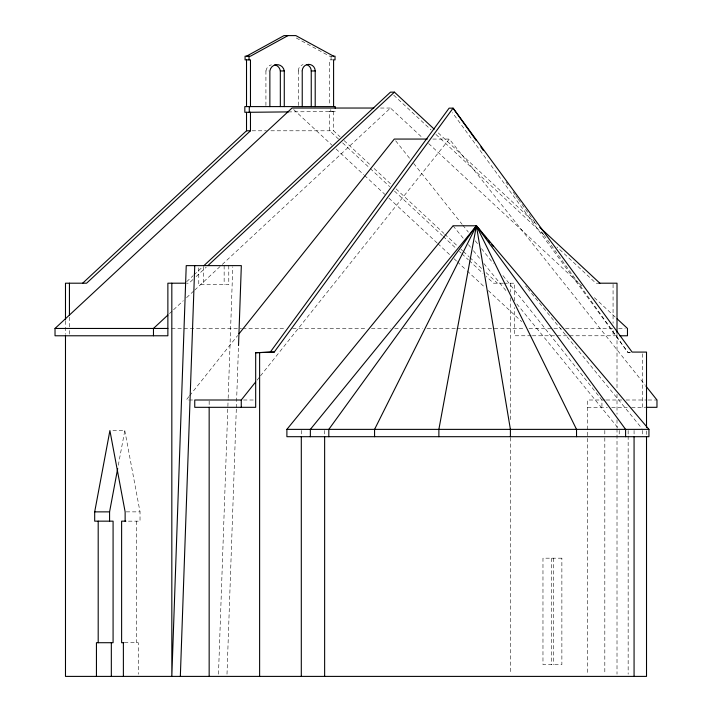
<?xml version="1.0" encoding="UTF-8"?>
<svg xmlns="http://www.w3.org/2000/svg" width="712" height="712" viewBox="0 0 712 712"><rect width="100%" height="100%" fill="white"/><g stroke="black" fill="none" stroke-linecap="round" stroke-linejoin="round"><path stroke-width="0.53" stroke-dasharray="3.56 2.67" d="M218.486 674.184L228.125 399.37M228.16 398.257L232.78 266.733M227.003 674.184L236.313 408.839M236.348 407.736L238.493 346.673M118.299 465.265L124.796 430.591L110.974 430.591M188.965 396.566L186.233 400.002L188.36 400.002M189.65 395.703L237.657 335.512M257.059 380.19L259.827 376.728M260.512 375.856L449.325 139.062L645.312 385.343M186.66 281.694L193.157 275.651M193.975 274.894L202.092 267.347M192.925 279.54L188.992 283.198L186.847 283.198M196.076 276.612L206.311 267.089M169.5 313.547L172.749 310.521M173.559 309.764L183.313 300.704M186.562 297.678L193.869 290.879M194.688 290.122L221.494 265.193M222.304 264.437L390.47 108.037L422.964 138.261M630.129 352.404L628.162 352.725L452.396 112.629M288.137 111.909L335.29 111.446L335.29 109.506M332.602 56.186L329.638 56.186L294.795 37.184M333.59 59.87L329.638 59.87L329.638 105.483M265.923 105.518L265.923 70.96L268.878 70.96M298.284 105.518L298.284 70.96L301.247 70.96M380.511 108.037L390.47 108.037M329.38 111.446L335.29 111.446M252.066 130.794L266.466 130.794M270.898 130.794L333.59 130.794L340.078 136.838M432.816 139.062L449.325 139.062M503.162 283.198L493.514 283.198L486.207 276.407M503.891 283.198L514.625 283.198L514.625 300.865M599.851 283.198L595.899 283.198L556.926 246.957M171.574 328.454L241.51 328.454M242.623 328.454L284.809 328.454M292.587 328.454L366.965 328.454M371.406 328.454L390.283 328.454M394.724 328.454L399.165 328.454M403.606 328.454L422.474 328.454M426.915 328.454L455.778 328.454M456.89 328.454L524.575 328.454M528.998 328.454L561.109 328.454M565.506 328.454L613.094 328.454L613.068 335.779M618.621 328.454L625.261 328.454M531.214 335.779L514.625 335.779L514.625 307.486M532.318 335.779L618.621 335.779M630.378 352.725L628.162 352.725L544.164 235.405M189.428 400.002L192.623 400.002M243.495 400.002L254.567 400.002M605.236 400.002L587.534 400.002L587.534 674.175M606.241 400.002L621.754 400.002M626.053 400.002L647.066 400.002M648.169 400.002L656.971 400.002M587.534 407.317L607.443 407.317M611.741 407.317L627.254 407.317M631.562 407.317L644.867 407.317M126.193 511.866L140.024 511.866L140.024 521.157L125.873 521.157M124.44 642.713L138.261 642.713L138.261 674.228M438.263 132.922L536.51 224.298M393.718 95.168L431.072 129.904M435.94 134.435L543.932 234.871M428.651 143.548L582.193 286.349M594.378 297.678L616.263 318.033M344.136 140.602L370.908 165.504M374.147 168.522L391.182 184.364M396.05 188.894L443.914 233.403M444.724 234.159L457.709 246.236M460.949 249.253L462.577 250.757M463.387 251.514L469.066 256.792M469.876 257.548L482.042 268.869M486.1 272.643L497.457 283.198M338.565 139.098L329.638 130.794L329.638 111.446M342.623 142.872L369.394 167.765M370.204 168.522L389.669 186.633M394.537 191.154L442.401 235.672M443.211 236.42L456.196 248.497M459.436 251.514L461.064 253.018M461.874 253.775L468.363 259.809M469.172 260.565L482.967 273.39M293.656 109.55L331.934 145.15M336.011 148.941L363.698 174.698M364.517 175.455L384.872 194.385M388.948 198.176L436.999 242.863M437.809 243.62L450.029 254.985M454.105 258.767L456.543 261.046M457.362 261.802L466.316 270.133M467.134 270.889L485.05 287.55M488.307 290.585L521.7 321.637M525.509 285.921L526.916 287.639M527.61 288.502L641.975 428.517M453.055 225.793L463.574 238.68M468.478 244.697L470.588 247.269M473.391 250.704L480.404 259.293M483.911 263.591L506.339 291.075M516.859 303.962L618.523 428.517M395.676 140.807L410.21 159.07M413.672 163.422L462.124 224.307M462.809 225.17L468.354 232.13M475.269 240.825L478.037 244.305M481.499 248.657L493.265 263.44M502.957 275.615L601.934 400.002L601.934 407.317M506.045 182.156L507.985 184.862M513.156 192.089L515.096 194.794M515.737 195.693L517.677 198.399M518.327 199.307L536.412 224.574M541.583 231.792L543.523 234.506M124.796 430.591L140.024 511.866M646.514 430.938L646.514 435.379M642.678 430.422L642.678 436.696M642.562 353.811L642.562 407.317M634.072 430.422L634.072 435.646M628.153 430.484L628.153 434.916M628.153 436.02L628.153 674.184M619.226 430.422L619.226 435.646M617.01 334.293L617.01 389.829M617.01 394.27L617.01 414.268M617.01 419.822L617.01 427.601M617.01 428.704L617.01 674.175M613.068 284.302L613.068 323.301M604.817 430.422L604.817 435.646M604.817 437.809L604.817 674.184M553.544 558.181L553.544 664.607M551.311 558.181L551.311 664.607M510.673 283.198L510.673 292.089M510.673 297.643L510.673 420.934M510.673 437.595L510.673 674.175M333.59 111.446L333.59 130.794M331.08 56.186L331.08 59.87M330.813 109.506L330.813 111.446M324.636 430.422L324.636 435.646M301.301 430.422L301.301 435.646M228.783 265.629L228.783 284.667L198.773 284.667L198.773 265.629M224.147 265.629L224.147 284.667M209.159 401.043L209.159 406.276M203.418 266.68L203.418 284.667M136.508 521.157L136.508 642.713M69.438 317.116L69.438 327.422M69.438 330.546L69.438 334.729M65.486 320.97L65.486 334.293M265.923 70.96A7.396 7.28 -90 0 1 271.406 64.819M298.284 70.96A6.595 6.479 -90 0 1 303.089 64.596M561.875 558.181L542.971 558.181L542.971 664.607L561.875 664.607L561.875 558.181"/><path stroke-width="1.07" d="M180.341 676.4L194.75 265.629M238.529 345.56L241.332 265.629L186.233 265.629L171.823 676.4L171.823 283.198M96.44 676.4L96.44 642.713L113.083 642.713L113.083 521.157L94.687 521.157L94.687 511.866L109.906 430.591L125.134 511.866L125.134 521.157M109.577 521.157L109.577 511.866L117.694 468.523M255.679 381.926L241.27 400.002L194.75 400.002L194.75 407.317L255.679 407.317L255.679 352.725L270.275 352.084L449.121 108.153L453.072 108.153L632.105 352.084L646.514 352.084L646.514 427.609M255.679 352.725L274.227 352.084L453.072 108.153L476.328 140.647M239.036 333.768L394.288 139.062L427.307 139.062M286.892 429.372L453.055 225.793L476.399 225.793L648.943 429.372L648.943 436.696L286.892 436.696L286.892 429.372L648.943 429.372M82.654 283.198L246.521 130.794L250.473 130.794L250.473 112.291L244.821 112.291L244.821 106.595L335.29 106.595L335.29 108.535M250.473 130.794L86.597 283.198L65.486 283.198L65.486 319.857M185.77 283.198L167.872 283.198L167.872 335.779L55.029 335.779L55.029 328.454L292.027 108.037L373.88 108.037M203.712 265.834L390.47 92.151L394.421 92.151L434.204 129.148M207.886 265.629L394.421 92.151M167.872 315.06L153.472 328.454L153.472 335.779M246.521 56.186L284.043 35.6L295.845 35.6L333.59 56.186M287.995 35.6L250.473 56.186L245.079 56.186L245.079 59.87L250.473 59.87L250.473 106.595M249.031 112.291L288.44 111.9M333.056 56.186L335.032 56.186L335.032 59.87L333.59 59.87L333.59 106.595M274.841 64.819A7.396 7.28 -90 0 1 280.332 70.96L284.275 70.96L284.275 106.595M306.445 64.596A6.595 6.479 -90 0 1 311.251 70.96L315.202 70.96L315.202 106.595M599.121 283.198L617.01 283.198L617.01 333.18M55.029 328.454L167.872 328.454M619.716 335.779L627.468 335.779L627.468 328.454L617.064 318.78M270.275 352.084L274.227 352.084M645.891 407.317L656.971 407.317L656.971 400.002L645.998 386.207M94.687 511.866L109.577 511.866M125.873 521.157L121.619 521.157L121.619 642.713L123.746 642.713M539.758 227.324L599.851 283.198M482.709 233.527L476.399 225.793L310.352 429.372L310.352 436.696M484.116 235.245L486.216 237.826M488.325 240.398L489.723 242.116M491.832 244.697L493.238 246.414M480.849 146.957L483.43 150.57M646.514 436.492L646.514 676.4L65.486 676.4L65.486 335.405M634.072 436.696L634.072 676.4M625.599 436.696L625.599 429.372L476.399 225.793L328.81 429.372L328.81 436.696M576.533 436.696L576.533 429.372L476.399 225.793L374.565 429.372L374.565 436.696M510.406 436.696L510.406 429.372L476.399 225.793L438.877 429.372L438.877 436.696M324.636 436.696L324.636 676.4M311.251 70.96L311.251 106.595M302.235 106.595L302.235 70.96A6.595 6.479 -90 0 1 308.714 64.365A6.595 6.479 -90 0 1 315.202 70.96M301.301 436.696L301.301 676.4M280.332 70.96L280.332 106.595M269.866 106.595L269.866 70.96A7.396 7.28 -90 0 1 284.275 70.96M259.622 352.725L259.622 676.4M249.289 106.595L249.289 112.291M249.031 56.186L249.031 59.87M246.521 59.87L246.521 106.595M246.521 112.291L246.521 130.794M241.27 400.002L241.27 407.317M209.159 407.317L209.159 676.4M123.381 642.713L123.381 676.4M111.33 642.713L111.33 676.4M98.194 521.157L98.194 642.713M69.438 283.198L69.438 315.06"/></g></svg>
